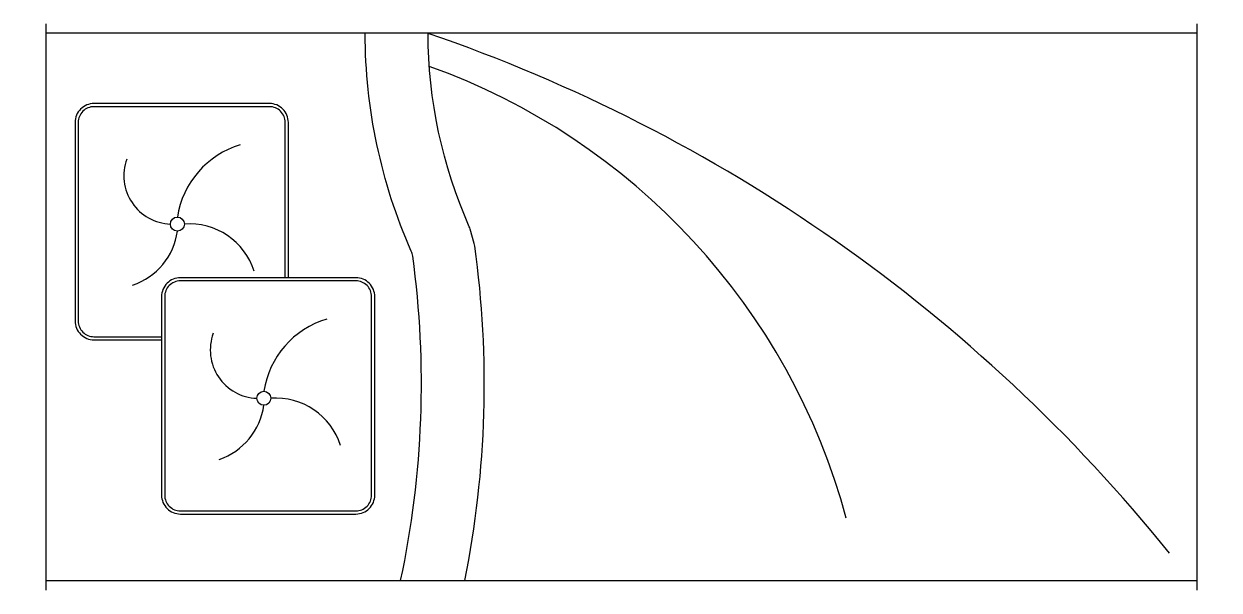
# Model space of a CAD drawing. Header units: millimetres. Extents: x 15.29 to 17.19, y 6.28 to 7.18.
import ezdxf

# ---------------------------------------------------------------- set-up
doc = ezdxf.new("R2010")
doc.units = ezdxf.units.MM
doc.header["$MEASUREMENT"] = 0
doc.layers.get('0').update_dxf_attribs({"linetype": 'CONTINUOUS'})

msp = doc.modelspace()

# ---------------------------------------------------------------- wipeouts: each hides what was drawn before it
msp.add_wipeout([(15.2927, 7.1841), (17.1927, 7.1841), (17.1927, 6.2841), (15.2927, 6.2841)])

# ---------------------------------------------------------------- next in the draw order: linework, layer by layer
for p, q in [((15.3277, 7.1841), (15.3277, 6.2841)), ((17.1577, 6.2841), (17.1577, 7.1841)), ((17.1577, 7.1691), (15.3277, 7.1691)), ((15.3277, 6.2991), (17.1577, 6.2991))]:
    msp.add_line(p, q)
for points in [[(15.8916, 6.2991, 0.086878), (15.9108, 6.8149, 0.069779), (15.9085, 6.8229, -0.103427), (15.8352, 7.1691)], [(15.9937, 6.2991, 0.083892), (16.0095, 6.8308, 0.035426), (16.0087, 6.835), (16.0021, 6.8578, 0.034421), (16.0007, 6.8617, -0.103963), (15.9352, 7.1693)], [(15.7131, 6.7806), (15.7131, 7.0275, 0.414214), (15.6831, 7.0575), (15.4041, 7.0575, 0.414214), (15.3741, 7.0275), (15.3741, 6.7119, 0.414214), (15.4041, 6.6819), (15.5115, 6.6819)], [(15.7081, 6.7806), (15.7081, 7.0275, 0.414214), (15.6831, 7.0525), (15.4041, 7.0525, 0.414214), (15.3791, 7.0275), (15.3791, 6.7119, 0.414214), (15.4041, 6.6869), (15.5115, 6.6869)]]:
    msp.add_lwpolyline(points, format="xyb")
for points in [[(15.5115, 6.7506), (15.5115, 6.435, 0.414214), (15.5415, 6.405), (15.8205, 6.405, 0.414214), (15.8505, 6.435), (15.8505, 6.7506, 0.414214), (15.8205, 6.7806), (15.5415, 6.7806, 0.414214)], [(15.5165, 6.7506), (15.5165, 6.435, 0.414214), (15.5415, 6.41), (15.8205, 6.41, 0.414214), (15.8455, 6.435), (15.8455, 6.7506, 0.414214), (15.8205, 6.7756), (15.5415, 6.7756, 0.414214)]]:
    msp.add_lwpolyline(points, format="xyb", close=True)
for centre in [(15.5367, 6.8659), (15.6741, 6.589)]:
    msp.add_circle(centre, 0.0111)
for centre, radius, start, end in [((15.0922, 4.7128), 2.5969, 38.8764, 71.0566), ((15.5814, 6.1231), 1.0552, 15.1121, 70.2945), ((15.6772, 6.8555), 0.1421, 106.5703, 171.2886), ((15.5285, 6.9428), 0.0769, 159.8537, 267.8558), ((15.5558, 6.758), 0.1082, 17.7544, 94.2338), ((15.4321, 6.869), 0.1056, 288.427, 352.2943), ((15.8146, 6.5786), 0.1421, 106.5703, 171.2886), ((15.6659, 6.6658), 0.0769, 159.8537, 267.8558), ((15.5695, 6.5921), 0.1056, 288.427, 352.2943), ((15.6932, 6.4811), 0.1082, 17.7544, 94.2338)]:
    msp.add_arc(centre, radius, start, end)

doc.saveas('drawing.dxf')
